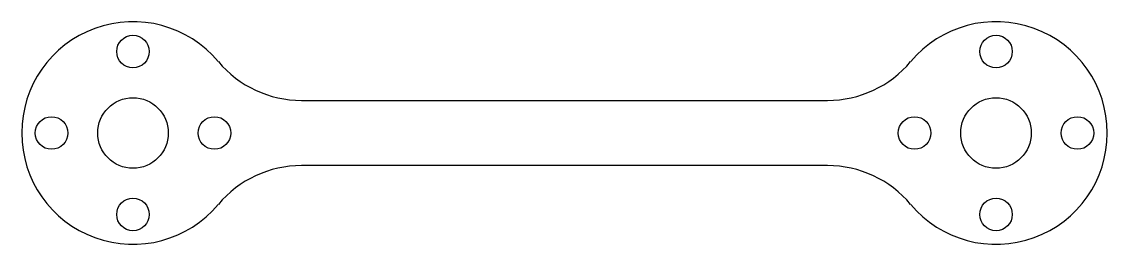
# Model space of a CAD drawing. Header units: millimetres. Extents: x 0 to 100, y 0 to 20.
import ezdxf

# ---------------------------------------------------------------- set-up
doc = ezdxf.new("R2010")
doc.units = ezdxf.units.MM

msp = doc.modelspace()

# ---------------------------------------------------------------- linework, layer by layer
at = {"color": 7, "linetype": 'Continuous', "lineweight": 25}
for p, q in [((25.78, 13.25), (74.22, 13.25)), ((74.22, 7.25), (25.78, 7.25))]:
    msp.add_line(p, q, dxfattribs=at)
for centre, radius in [((10.25, 17.75), 1.5), ((89.75, 17.75), 1.5), ((10.25, 10.25), 3.25), ((89.75, 10.25), 3.25), ((2.75, 10.25), 1.5), ((17.75, 10.25), 1.5), ((82.25, 10.25), 1.5), ((97.25, 10.25), 1.5), ((10.25, 2.75), 1.5), ((89.75, 2.75), 1.5)]:
    msp.add_circle(centre, radius, dxfattribs=at)
for centre, radius, start, end in [((10.25, 10.25), 10.25, 39.9393, 320.0607), ((89.75, 10.25), 10.25, 219.9393, 140.0607), ((25.78, 23.25), 10, 219.9393, 270), ((74.22, 23.25), 10, 270, 320.0607), ((25.78, -2.75), 10, 90, 140.0607), ((74.22, -2.75), 10, 39.9393, 90)]:
    msp.add_arc(centre, radius, start, end, dxfattribs=at)

doc.saveas('drawing.dxf')
